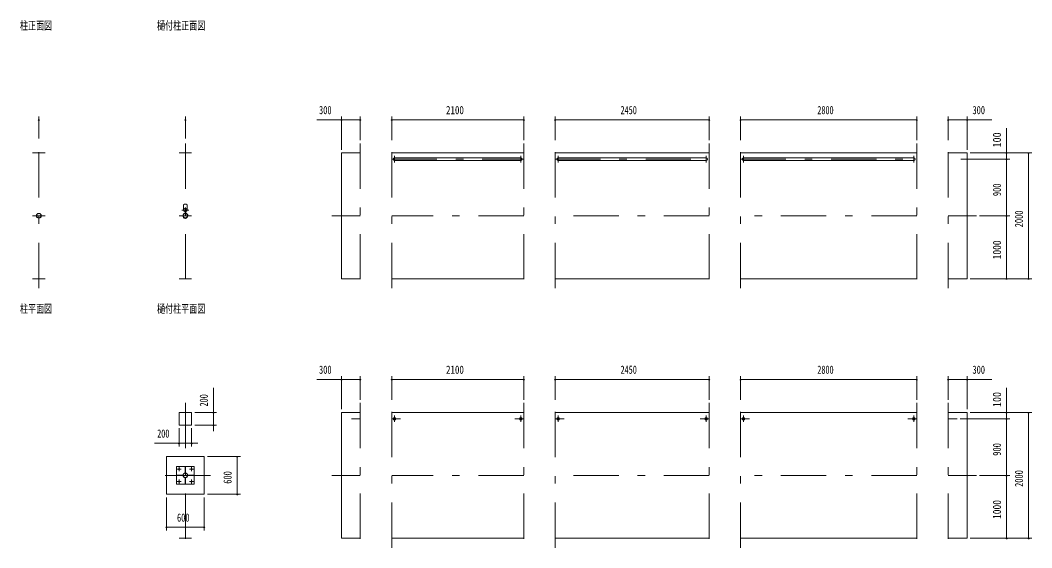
# Model space of a CAD drawing. Units: millimetres, scale not verified. Extents: x -23448 to 23452, y -10500 to 10500.
# Drawn here: x -23448 to -7361, y -7705 to 676 of the extents above; entities that cross this region are included whole.
import ezdxf
from ezdxf.enums import TextEntityAlignment as Align

# ---------------------------------------------------------------- set-up
doc = ezdxf.new("R2010")
doc.units = ezdxf.units.MM
doc.header["$LTSCALE"] = 60
doc.linetypes.add('USER3', pattern=[24, 12, -5, 2, -5])
for name, color, linetype, lineweight in [('0-2_1-0BOLD', 7, 'Continuous', 18), ('0-3_1-2CENTER', 3, 'USER3', 18), ('0-5_1-5DIM', 3, 'Continuous', 18)]:
    doc.layers.add(name, color=color, linetype=linetype, lineweight=lineweight)
doc.styles.add('ＭＳ ゴシック', font='')
doc.styles.get('ＭＳ ゴシック').set_extended_font_data('MS Gothic')

msp = doc.modelspace()

# ---------------------------------------------------------------- linework, layer by layer
at = {"layer": '0-2_1-0BOLD'}
for p, q in [((-23251.88, -1430.33), (-23051.87, -1430.33)), ((-20922.14, -1430.33), (-20722.14, -1430.33)), ((-15440.69, -1430.33), (-17540.69, -1430.33)), ((-12490.69, -1430.33), (-14940.69, -1430.33)), ((-9190.69, -1430.33), (-11990.69, -1430.33)), ((-17494.34, -1508.98), (-15487.04, -1508.98)), ((-15487.04, -1551.68), (-17494.34, -1551.68)), ((-14894.34, -1508.98), (-12537.04, -1508.98)), ((-12537.04, -1551.68), (-14894.34, -1551.68)), ((-11944.34, -1508.98), (-9237.04, -1508.98)), ((-9237.04, -1551.68), (-11944.34, -1551.68)), ((-20849.64, -2255.29), (-20849.64, -2330.81)), ((-20826.74, -2390.84), (-20826.74, -2369.06)), ((-20825.14, -2367.66), (-20825.14, -2392.3)), ((-20819.14, -2392.3), (-20819.14, -2367.66)), ((-20817.54, -2369.06), (-20817.54, -2390.84)), ((-20794.64, -2330.81), (-20794.64, -2255.29)), ((-23051.87, -3430.33), (-23251.88, -3430.33)), ((-20722.14, -3430.33), (-20922.14, -3430.33)), ((-17540.69, -3430.33), (-15440.69, -3430.33)), ((-14940.69, -3430.33), (-12490.69, -3430.33)), ((-11990.69, -3430.33), (-9190.69, -3430.33)), ((-8690.69, -3430.33), (-8390.69, -3430.33)), ((-20922.14, -5555.32), (-20722.14, -5555.32)), ((-17540.69, -5555.33), (-15440.69, -5555.33)), ((-14940.69, -5555.33), (-12490.69, -5555.33)), ((-11990.69, -5555.33), (-9190.69, -5555.33)), ((-8690.69, -5555.33), (-8390.69, -5555.33)), ((-20880.29, -6552.33), (-20880.29, -6558.32)), ((-20819.14, -6497.18), (-20825.14, -6497.18)), ((-20763.99, -6558.32), (-20763.99, -6552.33)), ((-20825.14, -6613.48), (-20819.14, -6613.48)), ((-20722.14, -7555.33), (-20922.14, -7555.33)), ((-15440.69, -7555.32), (-17540.69, -7555.32)), ((-12490.69, -7555.32), (-14940.69, -7555.32)), ((-9190.69, -7555.32), (-11990.69, -7555.32))]:
    msp.add_line(p, q, dxfattribs=at)
for points in [[(-18040.69, -1430.33), (-18340.69, -1430.33), (-18340.69, -3430.33), (-18040.69, -3430.33)], [(-8390.69, -3430.33), (-8390.69, -1430.33), (-8690.69, -1430.33)], [(-20722.14, -5555.33), (-20722.14, -5755.33), (-20922.14, -5755.33), (-20922.14, -5555.33)], [(-18040.69, -7555.32), (-18340.69, -7555.32), (-18340.69, -5555.33), (-18040.69, -5555.33)], [(-8390.69, -5555.33), (-8390.69, -7555.32), (-8690.69, -7555.32)]]:
    msp.add_lwpolyline(points, dxfattribs=at)
for points in [[(-20522.14, -6255.33), (-20522.14, -6855.33), (-21122.14, -6855.33), (-21122.14, -6255.33)], [(-20682.14, -6415.33), (-20682.14, -6695.33), (-20962.14, -6695.33), (-20962.14, -6415.33)], [(-20819.14, -6417.18), (-20819.14, -6517.18), (-20825.14, -6517.18), (-20825.14, -6417.18)], [(-20860.29, -6552.33), (-20960.29, -6552.33), (-20960.29, -6558.32), (-20860.29, -6558.32)], [(-20825.14, -6593.48), (-20825.14, -6693.48), (-20819.14, -6693.48), (-20819.14, -6593.48)], [(-20783.99, -6558.32), (-20683.99, -6558.32), (-20683.99, -6552.33), (-20783.99, -6552.33)]]:
    msp.add_lwpolyline(points, close=True, dxfattribs=at)
for centre, radius in [((-23151.87, -2430.33), 38.15), ((-23151.87, -2430.33), 35.35), ((-20822.14, -2430.33), 38.15), ((-20822.14, -2430.33), 35.35), ((-20822.14, -2340.33), 27.5), ((-20822.14, -2308.98), 2.25), ((-20822.14, -2472.33), 2.25), ((-17494.34, -5655.33), 21.35), ((-17494.34, -5655.33), 19.05), ((-15487.04, -5655.33), 21.35), ((-15487.04, -5655.33), 19.05), ((-14894.34, -5655.33), 21.35), ((-14894.34, -5655.33), 19.05), ((-12537.04, -5655.33), 21.35), ((-12537.04, -5655.33), 19.05), ((-11944.34, -5655.33), 21.35), ((-11944.34, -5655.33), 19.05), ((-9237.04, -5655.33), 21.35), ((-9237.04, -5655.33), 19.05), ((-20922.14, -6455.33), 8), ((-20822.14, -6555.33), 38.15), ((-20822.14, -6555.33), 35.35), ((-20722.14, -6455.33), 8), ((-20922.14, -6655.33), 8), ((-20722.14, -6655.33), 8)]:
    msp.add_circle(centre, radius, dxfattribs=at)
for centre, radius, start, end in [((-17494.34, -1530.33), 21.35, 90, 270), ((-15487.04, -1530.33), 21.35, 270, 90), ((-14894.34, -1530.33), 21.35, 90, 270), ((-12537.04, -1530.33), 21.35, 270, 90), ((-11944.34, -1530.33), 21.35, 90, 270), ((-9237.04, -1530.33), 21.35, 270, 90), ((-20822.14, -2290.78), 44.9, 52.23546, 127.76454), ((-20822.14, -2430.33), 39.75, 96.64514, 265.61671), ((-20822.14, -2340.33), 29.1, 95.93016, 260.90512), ((-20822.14, -2357.73), 44.9, 109.58864, 127.76454), ((-20822.14, -2308.98), 3.85, 321.34222, 270), ((-20822.14, -2340.33), 29.1, 279.09488, 90), ((-20822.14, -2430.33), 39.75, 270, 83.35486), ((-20822.14, -2357.73), 44.9, 52.23546, 70.41136), ((-20822.14, -2472.33), 3.85, 90, 37.90752)]:
    msp.add_arc(centre, radius, start, end, dxfattribs=at)
at = {"layer": '0-3_1-2CENTER'}
for p, q in [((-23151.87, -3580.33), (-23151.87, -1280.33)), ((-20822.14, -1280.33), (-20822.14, -3580.33)), ((-18040.69, -1280.33), (-18040.69, -3580.33)), ((-17540.69, -3580.33), (-17540.69, -1280.33)), ((-15440.69, -1280.33), (-15440.69, -3580.33)), ((-14940.69, -3580.33), (-14940.69, -1280.33)), ((-12490.69, -1280.33), (-12490.69, -3580.33)), ((-11990.69, -3580.33), (-11990.69, -1280.33)), ((-9190.69, -1280.33), (-9190.69, -3580.33)), ((-8690.69, -3580.33), (-8690.69, -1280.33)), ((-17540.69, -1530.33), (-15440.69, -1530.33)), ((-17494.34, -1478.98), (-17494.34, -1581.68)), ((-15487.04, -1478.98), (-15487.04, -1581.68)), ((-14940.69, -1530.33), (-12490.69, -1530.33)), ((-14894.34, -1478.98), (-14894.34, -1581.68)), ((-12537.04, -1478.98), (-12537.04, -1581.68)), ((-11990.69, -1530.33), (-9190.69, -1530.33)), ((-11944.34, -1478.98), (-11944.34, -1581.68)), ((-9237.04, -1478.98), (-9237.04, -1581.68)), ((-20877.14, -2340.33), (-20767.14, -2340.33)), ((-20811.38, -2380), (-20832.9, -2380)), ((-23051.87, -2430.33), (-23251.88, -2430.33)), ((-20722.14, -2430.33), (-20922.14, -2430.33)), ((-18040.69, -2430.33), (-18490.69, -2430.33)), ((-15440.69, -2430.33), (-17540.69, -2430.33)), ((-12490.69, -2430.33), (-14940.69, -2430.33)), ((-9190.69, -2430.33), (-11990.69, -2430.33)), ((-8240.69, -2430.33), (-8690.69, -2430.33)), ((-20822.14, -5405.33), (-20822.14, -7705.32)), ((-18040.69, -5405.33), (-18040.69, -7705.32)), ((-17540.69, -7705.32), (-17540.69, -5405.33)), ((-15440.69, -5405.33), (-15440.69, -7705.32)), ((-14940.69, -7705.32), (-14940.69, -5405.33)), ((-12490.69, -5405.33), (-12490.69, -7705.32)), ((-11990.69, -7705.32), (-11990.69, -5405.33)), ((-9190.69, -5405.33), (-9190.69, -7705.32)), ((-8690.69, -5405.33), (-8690.69, -7705.32)), ((-17494.34, -5603.98), (-17494.34, -5706.68)), ((-15487.04, -5603.98), (-15487.04, -5706.68)), ((-14894.34, -5603.98), (-14894.34, -5706.68)), ((-12537.04, -5603.98), (-12537.04, -5706.68)), ((-11944.34, -5603.98), (-11944.34, -5706.68)), ((-9237.04, -5603.98), (-9237.04, -5706.68)), ((-18040.69, -5655.33), (-18182.11, -5655.33)), ((-17540.69, -5655.33), (-17399.27, -5655.33)), ((-15582.11, -5655.33), (-15440.69, -5655.33)), ((-14940.69, -5655.33), (-14799.27, -5655.33)), ((-12632.11, -5655.33), (-12490.69, -5655.33)), ((-11990.69, -5655.33), (-11849.27, -5655.33)), ((-9332.11, -5655.33), (-9190.69, -5655.33)), ((-8549.27, -5655.33), (-8690.69, -5655.33)), ((-20922.14, -6489.47), (-20922.14, -6421.18)), ((-20722.14, -6421.18), (-20722.14, -6489.47)), ((-20422.14, -6555.33), (-21222.14, -6555.33)), ((-20887.99, -6455.33), (-20956.28, -6455.33)), ((-20756.28, -6455.33), (-20688, -6455.33)), ((-18040.69, -6555.32), (-18490.69, -6555.32)), ((-15440.69, -6555.32), (-17540.69, -6555.32)), ((-12490.69, -6555.32), (-14940.69, -6555.32)), ((-9190.69, -6555.32), (-11990.69, -6555.32)), ((-8240.69, -6555.32), (-8690.69, -6555.32)), ((-20956.28, -6655.33), (-20887.99, -6655.33)), ((-20922.14, -6689.47), (-20922.14, -6621.18)), ((-20756.28, -6655.33), (-20688, -6655.33)), ((-20722.14, -6621.18), (-20722.14, -6689.47))]:
    msp.add_line(p, q, dxfattribs=at)
at = {"layer": '0-5_1-5DIM'}
for p, q in [((-23141.87, -905.33), (-23161.87, -905.33)), ((-23151.87, -1205.33), (-23151.87, -855.33)), ((-20812.14, -905.33), (-20832.14, -905.33)), ((-20822.14, -1205.33), (-20822.14, -855.33)), ((-18733.19, -905.33), (-18340.69, -905.33)), ((-18330.69, -905.33), (-18350.69, -905.33)), ((-18340.69, -855.33), (-18340.69, -1380.33)), ((-18340.69, -905.33), (-18040.69, -905.33)), ((-18030.69, -905.33), (-18050.69, -905.33)), ((-18040.69, -855.33), (-18040.69, -1230.33)), ((-17530.69, -905.33), (-17550.69, -905.33)), ((-17540.69, -1230.33), (-17540.69, -855.33)), ((-17540.69, -905.33), (-15440.69, -905.33)), ((-15430.69, -905.33), (-15450.69, -905.33)), ((-15440.69, -855.33), (-15440.69, -1230.33)), ((-14930.69, -905.33), (-14950.69, -905.33)), ((-14940.69, -1230.33), (-14940.69, -855.33)), ((-14940.69, -905.33), (-12490.69, -905.33)), ((-12480.69, -905.33), (-12500.69, -905.33)), ((-12490.69, -855.33), (-12490.69, -1230.33)), ((-11980.69, -905.33), (-12000.69, -905.33)), ((-11990.69, -1230.33), (-11990.69, -855.33)), ((-11990.69, -905.33), (-9190.69, -905.33)), ((-9180.69, -905.33), (-9200.69, -905.33)), ((-9190.69, -1230.33), (-9190.69, -855.33)), ((-8680.69, -905.33), (-8700.69, -905.33)), ((-8690.69, -1230.33), (-8690.69, -855.33)), ((-8690.69, -905.33), (-8390.69, -905.33)), ((-8380.69, -905.33), (-8400.69, -905.33)), ((-8390.69, -855.33), (-8390.69, -1380.33)), ((-7998.19, -905.33), (-8390.69, -905.33)), ((-7760.69, -1430.33), (-7760.69, -1037.83)), ((-8340.69, -1430.33), (-7360.69, -1430.33)), ((-7750.69, -1430.33), (-7770.69, -1430.33)), ((-7760.69, -1530.33), (-7760.69, -1430.33)), ((-7400.69, -1430.33), (-7420.69, -1430.33)), ((-7410.69, -1430.33), (-7410.69, -3430.33)), ((-8490.34, -1530.33), (-7710.69, -1530.33)), ((-7750.69, -1530.33), (-7770.69, -1530.33)), ((-7760.69, -2430.33), (-7760.69, -1530.33)), ((-7710.69, -2430.33), (-8190.69, -2430.33)), ((-7750.69, -2430.33), (-7770.69, -2430.33)), ((-7760.69, -3430.33), (-7760.69, -2430.33)), ((-8340.69, -3430.33), (-7360.69, -3430.33)), ((-7750.69, -3430.33), (-7770.69, -3430.33)), ((-7400.69, -3430.33), (-7420.69, -3430.33)), ((-18340.69, -5505.33), (-18340.69, -4980.33)), ((-18040.69, -4980.33), (-18040.69, -5355.33)), ((-17540.69, -5355.33), (-17540.69, -4980.33)), ((-15440.69, -4980.33), (-15440.69, -5355.33)), ((-14940.69, -5355.33), (-14940.69, -4980.33)), ((-12490.69, -4980.33), (-12490.69, -5355.33)), ((-11990.69, -5355.33), (-11990.69, -4980.33)), ((-9190.69, -5355.33), (-9190.69, -4980.33)), ((-8690.69, -4980.33), (-8690.69, -5355.33)), ((-8390.69, -5505.33), (-8390.69, -4980.33)), ((-18340.69, -5030.33), (-18733.19, -5030.33)), ((-18330.69, -5030.33), (-18350.69, -5030.33)), ((-18340.69, -5030.33), (-18040.69, -5030.33)), ((-18030.69, -5030.33), (-18050.69, -5030.33)), ((-17530.69, -5030.33), (-17550.69, -5030.33)), ((-17540.69, -5030.33), (-15440.69, -5030.33)), ((-15430.69, -5030.33), (-15450.69, -5030.33)), ((-14930.69, -5030.33), (-14950.69, -5030.33)), ((-14940.69, -5030.33), (-12490.69, -5030.33)), ((-12480.69, -5030.33), (-12500.69, -5030.33)), ((-11980.69, -5030.33), (-12000.69, -5030.33)), ((-11990.69, -5030.33), (-9190.69, -5030.33)), ((-9180.69, -5030.33), (-9200.69, -5030.33)), ((-8680.69, -5030.33), (-8700.69, -5030.33)), ((-8690.69, -5030.33), (-8390.69, -5030.33)), ((-8380.69, -5030.33), (-8400.69, -5030.33)), ((-8390.69, -5030.33), (-7998.19, -5030.33)), ((-20375.12, -5555.33), (-20375.12, -5162.83)), ((-7760.69, -5162.82), (-7760.69, -5555.32)), ((-20325.12, -5555.33), (-20672.14, -5555.33)), ((-20365.12, -5555.33), (-20385.12, -5555.33)), ((-20375.12, -5755.33), (-20375.12, -5555.33)), ((-7360.69, -5555.33), (-8340.69, -5555.33)), ((-7750.69, -5555.33), (-7770.69, -5555.33)), ((-7760.69, -5655.33), (-7760.69, -5555.33)), ((-7400.69, -5555.33), (-7420.69, -5555.33)), ((-7410.69, -5555.33), (-7410.69, -7555.32)), ((-20325.12, -5755.33), (-20672.14, -5755.33)), ((-20365.12, -5755.33), (-20385.12, -5755.33)), ((-20375.12, -5855.33), (-20375.12, -5755.33)), ((-7710.69, -5655.33), (-8499.27, -5655.33)), ((-7750.69, -5655.33), (-7770.69, -5655.33)), ((-7760.69, -6555.32), (-7760.69, -5655.33)), ((-20922.14, -6094.63), (-20922.14, -5805.33)), ((-20722.14, -5805.33), (-20722.14, -6094.63)), ((-20922.14, -6044.63), (-21314.64, -6044.63)), ((-20912.14, -6044.63), (-20932.14, -6044.63)), ((-20922.14, -6044.63), (-20722.14, -6044.63)), ((-20712.14, -6044.63), (-20732.14, -6044.63)), ((-20722.14, -6044.63), (-20622.14, -6044.63)), ((-20472.14, -6255.33), (-19947.14, -6255.33)), ((-19987.14, -6255.33), (-20007.14, -6255.33)), ((-19997.14, -6855.33), (-19997.14, -6255.33)), ((-7710.69, -6555.32), (-8190.69, -6555.32)), ((-7750.69, -6555.32), (-7770.69, -6555.32)), ((-7760.69, -7555.32), (-7760.69, -6555.32)), ((-21122.14, -7430.33), (-21122.14, -6905.33)), ((-20522.14, -6905.33), (-20522.14, -7430.33)), ((-19947.14, -6855.33), (-20472.14, -6855.33)), ((-19987.14, -6855.33), (-20007.14, -6855.33)), ((-21112.14, -7380.33), (-21132.14, -7380.33)), ((-21122.14, -7380.33), (-20522.14, -7380.33)), ((-20512.14, -7380.33), (-20532.14, -7380.33)), ((-8340.69, -7555.32), (-7360.69, -7555.32)), ((-7750.69, -7555.32), (-7770.69, -7555.32)), ((-7400.69, -7555.32), (-7420.69, -7555.32))]:
    msp.add_line(p, q, dxfattribs=at)
for centre in [(-23151.87, -905.33), (-20822.14, -905.33), (-18340.69, -905.33), (-18040.69, -905.33), (-17540.69, -905.33), (-15440.69, -905.33), (-14940.69, -905.33), (-12490.69, -905.33), (-11990.69, -905.33), (-9190.69, -905.33), (-8690.69, -905.33), (-8390.69, -905.33), (-7760.69, -1430.33), (-7410.69, -1430.33), (-7760.69, -1530.33), (-7760.69, -2430.33), (-7760.69, -3430.33), (-7410.69, -3430.33), (-18340.69, -5030.33), (-18040.69, -5030.33), (-17540.69, -5030.33), (-15440.69, -5030.33), (-14940.69, -5030.33), (-12490.69, -5030.33), (-11990.69, -5030.33), (-9190.69, -5030.33), (-8690.69, -5030.33), (-8390.69, -5030.33), (-20375.12, -5555.33), (-7760.69, -5555.33), (-7410.69, -5555.33), (-20375.12, -5755.33), (-7760.69, -5655.33), (-20922.14, -6044.63), (-20722.14, -6044.63), (-19997.14, -6255.33), (-7760.69, -6555.32), (-19997.14, -6855.33), (-21122.14, -7380.33), (-20522.14, -7380.33), (-7760.69, -7555.32), (-7410.69, -7555.32)]:
    msp.add_arc(centre, 10, 180, 0, dxfattribs=at)

# ---------------------------------------------------------------- texts
at = {"layer": '0-5_1-5DIM', "color": 7, "style": 'ＭＳ ゴシック'}
for s, width, p in [('柱正面図', 0.7, (-23451.88, 487.43)), ('樋付柱正面図', 0.7, (-21272.14, 487.43)), ('300', 0.75, (-18696.04, -855.33)), ('2100', 0.8, (-16676.08, -855.33)), ('2450', 0.7, (-13901.7, -855.33)), ('2800', 0.7, (-10771.96, -855.33)), ('300', 0.75, (-8303.55, -855.33)), ('柱平面図', 0.7, (-23451.88, -4012.56)), ('樋付柱平面図', 0.7, (-21272.14, -4012.56)), ('300', 0.75, (-18696.04, -4980.33)), ('2100', 0.8, (-16676.08, -4980.33)), ('2450', 0.7, (-13901.7, -4980.33)), ('2800', 0.7, (-10771.96, -4980.33)), ('300', 0.75, (-8303.55, -4980.33)), ('200', 0.7, (-21270.65, -5994.63)), ('600', 0.75, (-20955, -7330.33))]:
    msp.add_text(s, height=130.2, dxfattribs=dict(at, width=width)).set_placement(p, align=Align.BOTTOM_LEFT)
for s, width, p in [('100', 0.9, (-7810.69, -1344.66)), ('900', 0.75, (-7810.69, -2117.95)), ('2000', 0.75, (-7460.69, -2613.36)), ('1000', 0.85, (-7810.69, -3123.13)), ('200', 0.7, (-20425.12, -5461.34)), ('100', 0.9, (-7810.69, -5469.65)), ('900', 0.75, (-7810.69, -6242.95)), ('600', 0.75, (-20047.14, -6688.19)), ('2000', 0.75, (-7460.69, -6738.36)), ('1000', 0.85, (-7810.69, -7248.13))]:
    msp.add_text(s, height=130.2, rotation=90, dxfattribs=dict(at, width=width)).set_placement(p, align=Align.BOTTOM_LEFT)

doc.saveas('drawing.dxf')
